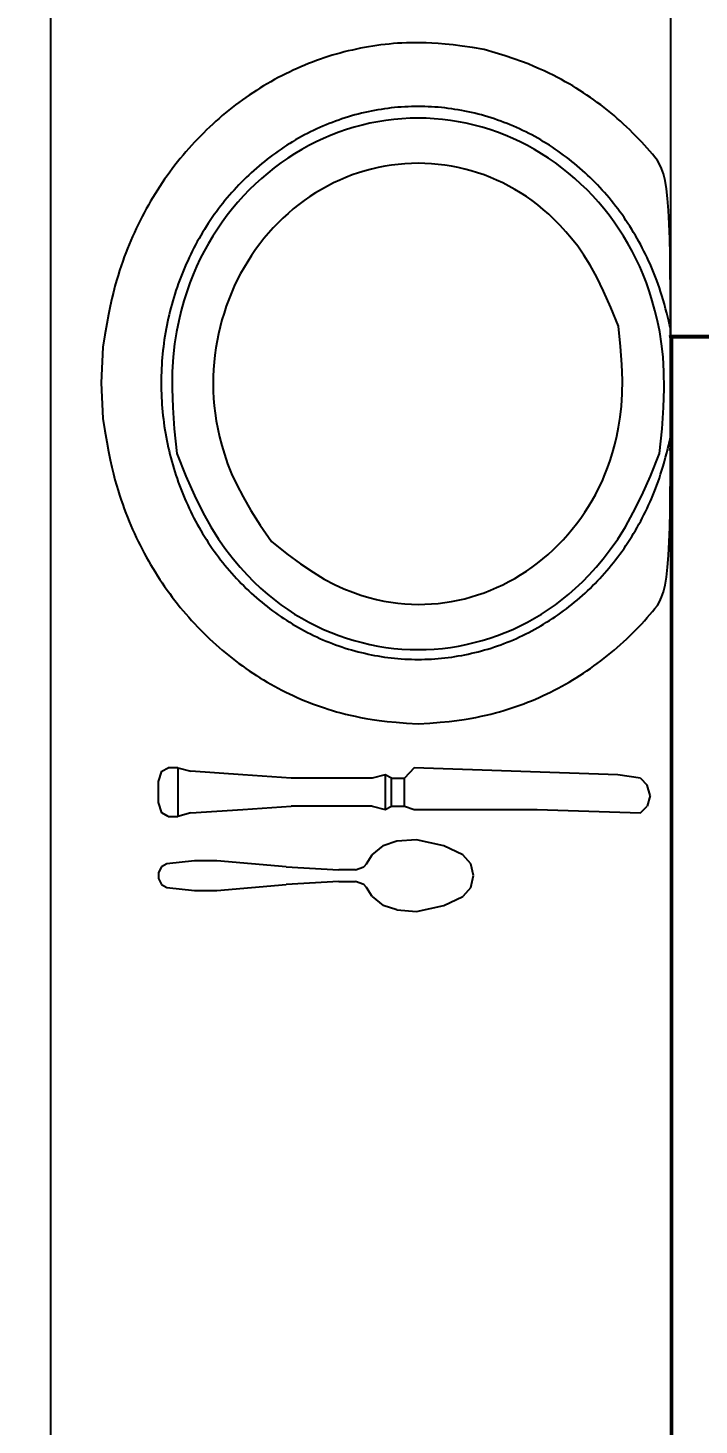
# Model space of a CAD drawing. Header units: metres. Extents: x 244.4 to 340.3, y -4.1 to 64.3.
# Drawn here: x 312.112 to 312.463, y 47.052 to 47.783 of the extents above; entities that cross this region are included whole.
import ezdxf

# ---------------------------------------------------------------- set-up
doc = ezdxf.new("R2010")
doc.units = ezdxf.units.M
doc.layers.get('Defpoints').update_dxf_attribs({"lineweight": 0})
doc.layers.add('Edges', color=7, linetype='Continuous')
doc.styles.add('TEXTS', font='swissl.ttf')
doc.dimstyles.new('Copy of DIMTEXT', dxfattribs={"dimscale": 0.3, "dimtxt": 0.22, "dimasz": 0.18, "dimexe": 0.05, "dimexo": 0.05, "dimgap": 0.05, "dimtad": 0, "dimzin": 1, "dimdsep": 46, "dimtxsty": 'TEXTS', "dimblk": 'ARCHTICK', "dimcen": 0.1, "dimclrd": 256, "dimclre": 6, "dimclrt": 7, "dimadec": 0, "dimazin": 0, "dimtfac": 0.15, "dimtix": 1, "dimtofl": 0, "dimtmove": 1, "dimatfit": 3, "dimldrblk": 'OPEN', "dimfxl": 0, "dimtolj": 1, "dimtzin": 0, "dimarcsym": 0})

# ---------------------------------------------------------------- blocks, each defined once
blk = doc.blocks.new('turjd+')
at = {"layer": 'Edges'}
for p, q in [((565.101, 153.413), (565.101, 171.523)), ((565.14, 153.452), (565.14, 171.484)), ((537.936, 153.413), (562.416, 153.413)), ((562.416, 153.413), (565.101, 153.413)), ((565.16, 153.413), (565.1, 153.404)), ((565.101, 153.413), (565.14, 153.452)), ((565.101, 153.413), (565.16, 153.413)), ((592.03, 153.452), (565.14, 153.452)), ((565.16, 153.413), (567.124, 153.413)), ((567.185, 153.404), (567.124, 153.413)), ((567.124, 153.413), (569.869, 153.413)), ((569.869, 153.413), (591.55, 153.413)), ((573.43, 153.048), (573.241, 152.989)), ((573.43, 153.048), (573.619, 152.989)), ((573.115, 152.872), (573.052, 152.462)), ((573.115, 152.872), (573.241, 152.989)), ((573.745, 152.872), (573.619, 152.989)), ((573.682, 150.997), (573.745, 152.872)), ((573.052, 152.462), (572.926, 148.771)), ((573.682, 148.771), (573.682, 150.997)), ((574.663, 149.798), (574.501, 149.652)), ((574.879, 149.848), (574.663, 149.798)), ((575.095, 149.798), (574.879, 149.848)), ((575.095, 149.798), (575.257, 149.652)), ((574.501, 149.652), (574.339, 149.307)), ((575.419, 149.307), (575.257, 149.652)), ((574.339, 149.307), (574.231, 148.811)), ((575.527, 148.811), (575.419, 149.307)), ((572.926, 148.771), (573.115, 148.595)), ((573.619, 148.595), (573.682, 148.771)), ((574.231, 148.811), (574.258, 148.46)), ((575.5, 148.46), (575.527, 148.811)), ((573.115, 148.361), (573.115, 148.595)), ((573.619, 148.595), (573.115, 148.595)), ((573.619, 148.361), (573.619, 148.595)), ((574.258, 148.46), (574.339, 148.209)), ((575.5, 148.46), (575.419, 148.209)), ((573.115, 148.361), (573.052, 148.244)), ((573.052, 148.244), (573.682, 148.244)), ((573.052, 148.244), (573.115, 148.009)), ((573.619, 148.361), (573.115, 148.361)), ((573.682, 148.244), (573.619, 148.361)), ((573.619, 148.009), (573.682, 148.244)), ((574.501, 148.009), (574.339, 148.209)), ((575.257, 148.009), (575.419, 148.209)), ((573.115, 148.009), (573.115, 146.545)), ((573.619, 148.009), (573.619, 146.545)), ((574.663, 147.909), (574.501, 148.009)), ((575.257, 148.009), (575.095, 147.909)), ((574.663, 147.909), (574.717, 147.859)), ((574.771, 147.708), (574.717, 147.859)), ((574.771, 147.708), (574.771, 147.407)), ((575.041, 147.859), (574.987, 147.708)), ((574.987, 147.407), (574.987, 147.708)), ((575.095, 147.909), (575.041, 147.859)), ((574.717, 146.452), (574.771, 147.407)), ((574.987, 147.407), (575.041, 146.452)), ((573.115, 146.545), (573.052, 145.666)), ((573.682, 145.666), (573.619, 146.545)), ((574.717, 146.452), (574.609, 145.197)), ((575.149, 145.197), (575.041, 146.452)), ((573.052, 145.666), (572.989, 144.728)), ((573.745, 144.728), (573.682, 145.666)), ((574.609, 145.197), (574.609, 144.795)), ((575.149, 144.795), (575.149, 145.197)), ((572.926, 144.494), (572.989, 144.728)), ((573.745, 144.728), (573.808, 144.494)), ((574.609, 144.795), (574.663, 144.293)), ((575.095, 144.293), (575.149, 144.795)), ((572.926, 144.494), (572.926, 144.318)), ((572.926, 144.494), (573.808, 144.494)), ((573.808, 144.318), (573.808, 144.494)), ((572.989, 144.201), (572.926, 144.318)), ((573.178, 144.143), (572.989, 144.201)), ((573.745, 144.201), (573.556, 144.143)), ((573.808, 144.318), (573.745, 144.201)), ((574.663, 144.293), (574.717, 144.193)), ((574.717, 144.193), (574.825, 144.143)), ((574.933, 144.143), (575.041, 144.193)), ((575.041, 144.193), (575.095, 144.293)), ((573.556, 144.143), (573.178, 144.143)), ((574.825, 144.143), (574.933, 144.143)), ((512.541, 142.184), (619.503, 142.184))]:
    blk.add_line(p, q, dxfattribs=at)
for points in [[(572.133, 148.843), (572.119, 149.055), (572.104, 149.241), (572.088, 149.404), (572.071, 149.547), (572.053, 149.675), (572.034, 149.788), (572.015, 149.89), (571.995, 149.985), (571.975, 150.075), (571.955, 150.16), (571.934, 150.242), (571.913, 150.32), (571.891, 150.396), (571.868, 150.47), (571.844, 150.542), (571.82, 150.614), (571.794, 150.685), (571.768, 150.756), (571.741, 150.827), (571.712, 150.897), (571.683, 150.967), (571.652, 151.036), (571.621, 151.105), (571.589, 151.174), (571.556, 151.242), (571.521, 151.31), (571.486, 151.378), (571.45, 151.445), (571.413, 151.511), (571.375, 151.577), (571.336, 151.643), (571.296, 151.708), (571.255, 151.773), (571.214, 151.837), (571.171, 151.901), (571.128, 151.964), (571.083, 152.027), (571.038, 152.089), (570.992, 152.15), (570.945, 152.211), (570.897, 152.272), (570.848, 152.331), (570.799, 152.391), (570.748, 152.449), (570.697, 152.507), (570.645, 152.564), (570.593, 152.621), (570.539, 152.677), (570.485, 152.733), (570.43, 152.787), (570.374, 152.841), (570.319, 152.893), (570.264, 152.944), (570.208, 152.994), (570.154, 153.042), (570.1, 153.089), (570.045, 153.133), (569.987, 153.176), (569.921, 153.215), (569.841, 153.252), (569.744, 153.285), (569.624, 153.315), (569.476, 153.341), (569.297, 153.362), (569.083, 153.379), (568.839, 153.391), (568.57, 153.4), (568.283, 153.406), (567.983, 153.41), (567.678, 153.412), (567.372, 153.413), (567.073, 153.413), (566.784, 153.413), (566.505, 153.413), (566.231, 153.413), (565.961, 153.413), (565.69, 153.413), (565.417, 153.413), (565.137, 153.413), (564.849, 153.413), (564.549, 153.413), (564.244, 153.412), (563.938, 153.41), (563.639, 153.406), (563.352, 153.4), (563.083, 153.391), (562.838, 153.379), (562.624, 153.362), (562.445, 153.341), (562.298, 153.315), (562.178, 153.285), (562.08, 153.252), (562, 153.215), (561.934, 153.176), (561.876, 153.133), (561.822, 153.089), (561.768, 153.042), (561.713, 152.994), (561.658, 152.944), (561.602, 152.893), (561.547, 152.841), (561.492, 152.787), (561.437, 152.733), (561.382, 152.677), (561.329, 152.621), (561.276, 152.564), (561.224, 152.507), (561.173, 152.449), (561.123, 152.391), (561.073, 152.331), (561.024, 152.272), (560.977, 152.211), (560.93, 152.15), (560.884, 152.089), (560.838, 152.027), (560.794, 151.964), (560.75, 151.901), (560.708, 151.837), (560.666, 151.773), (560.625, 151.708), (560.585, 151.643), (560.546, 151.577), (560.508, 151.509), (560.469, 151.439), (560.431, 151.366), (560.392, 151.29), (560.353, 151.211), (560.313, 151.127), (560.273, 151.038), (560.231, 150.942), (560.187, 150.834), (560.141, 150.714), (560.092, 150.576), (560.04, 150.42), (559.984, 150.241), (559.924, 150.037)], [(564.979, 153.413), (564.948, 153.407), (564.901, 153.397), (564.842, 153.383), (564.773, 153.366), (564.697, 153.346), (564.618, 153.325), (564.536, 153.303), (564.457, 153.28), (564.381, 153.257), (564.308, 153.235), (564.239, 153.212), (564.173, 153.189), (564.109, 153.166), (564.046, 153.143), (563.986, 153.119), (563.925, 153.095), (563.866, 153.07), (563.806, 153.044), (563.748, 153.017), (563.689, 152.99), (563.631, 152.962), (563.573, 152.933), (563.516, 152.904), (563.459, 152.874), (563.402, 152.843), (563.346, 152.811), (563.291, 152.779), (563.235, 152.746), (563.181, 152.713), (563.126, 152.679), (563.073, 152.644), (563.019, 152.608), (562.967, 152.572), (562.914, 152.536), (562.863, 152.498), (562.812, 152.46), (562.761, 152.421), (562.711, 152.382), (562.661, 152.342), (562.612, 152.302), (562.564, 152.261), (562.516, 152.219), (562.469, 152.177), (562.422, 152.134), (562.376, 152.091), (562.331, 152.047), (562.286, 152.002), (562.242, 151.957), (562.199, 151.912), (562.156, 151.866), (562.113, 151.819), (562.072, 151.772), (562.031, 151.725), (561.991, 151.676), (561.951, 151.628), (561.912, 151.579), (561.874, 151.529), (561.837, 151.479), (561.8, 151.429), (561.764, 151.378), (561.729, 151.327), (561.694, 151.275), (561.66, 151.223), (561.627, 151.17), (561.595, 151.117), (561.563, 151.064), (561.532, 151.01), (561.502, 150.956), (561.473, 150.902), (561.444, 150.847), (561.416, 150.792), (561.389, 150.736), (561.363, 150.681), (561.338, 150.624), (561.313, 150.568), (561.289, 150.511), (561.266, 150.454), (561.244, 150.397), (561.222, 150.339), (561.202, 150.282), (561.182, 150.224), (561.163, 150.165), (561.145, 150.107), (561.127, 150.048), (561.111, 149.989), (561.095, 149.93), (561.08, 149.871), (561.066, 149.811), (561.053, 149.751), (561.041, 149.692), (561.029, 149.632), (561.018, 149.571), (561.009, 149.511), (561, 149.451), (560.991, 149.39), (560.984, 149.33), (560.978, 149.269), (560.972, 149.209), (560.967, 149.148), (560.964, 149.087), (560.961, 149.026), (560.958, 148.965), (560.957, 148.904), (560.957, 148.843), (560.957, 148.783), (560.958, 148.722), (560.961, 148.661), (560.964, 148.6), (560.967, 148.539), (560.972, 148.478), (560.978, 148.418), (560.984, 148.357), (560.991, 148.297), (561, 148.236), (561.009, 148.176), (561.018, 148.115), (561.029, 148.055), (561.041, 147.995), (561.053, 147.936), (561.066, 147.876), (561.08, 147.816), (561.095, 147.757), (561.111, 147.698), (561.127, 147.639), (561.145, 147.58), (561.163, 147.522), (561.182, 147.463), (561.202, 147.405), (561.222, 147.348), (561.244, 147.29), (561.266, 147.233), (561.289, 147.176), (561.313, 147.119), (561.338, 147.063), (561.363, 147.006), (561.389, 146.951), (561.416, 146.895), (561.444, 146.84), (561.473, 146.785), (561.502, 146.731), (561.532, 146.677), (561.563, 146.623), (561.595, 146.57), (561.627, 146.517), (561.66, 146.464), (561.694, 146.412), (561.729, 146.36), (561.764, 146.309), (561.8, 146.258), (561.837, 146.208), (561.874, 146.158), (561.912, 146.108), (561.951, 146.059), (561.991, 146.011), (562.031, 145.962), (562.072, 145.915), (562.113, 145.868), (562.156, 145.821), (562.199, 145.775), (562.242, 145.73), (562.286, 145.685), (562.331, 145.64), (562.376, 145.596), (562.422, 145.553), (562.469, 145.51), (562.516, 145.468), (562.564, 145.426), (562.612, 145.385), (562.661, 145.345), (562.711, 145.305), (562.761, 145.266), (562.812, 145.227), (562.863, 145.189), (562.914, 145.151), (562.967, 145.115), (563.019, 145.079), (563.073, 145.043), (563.126, 145.008), (563.181, 144.974), (563.235, 144.941), (563.291, 144.908), (563.346, 144.876), (563.402, 144.844), (563.459, 144.813), (563.516, 144.783), (563.573, 144.754), (563.631, 144.725), (563.689, 144.697), (563.748, 144.67), (563.806, 144.643), (563.866, 144.617), (563.925, 144.592), (563.985, 144.568), (564.046, 144.544), (564.106, 144.521), (564.167, 144.499), (564.229, 144.477), (564.29, 144.457), (564.352, 144.437), (564.414, 144.418), (564.477, 144.399), (564.54, 144.381), (564.602, 144.365), (564.666, 144.348), (564.729, 144.333), (564.793, 144.318), (564.856, 144.305), (564.92, 144.291), (564.984, 144.279), (565.049, 144.268), (565.113, 144.257), (565.178, 144.247), (565.243, 144.238), (565.308, 144.23), (565.373, 144.222), (565.438, 144.215), (565.503, 144.209), (565.568, 144.204), (565.633, 144.2), (565.699, 144.196), (565.764, 144.193), (565.83, 144.191), (565.895, 144.19), (565.961, 144.19), (566.026, 144.19), (566.092, 144.191), (566.157, 144.193), (566.223, 144.196), (566.288, 144.2), (566.353, 144.204), (566.419, 144.209), (566.484, 144.215), (566.549, 144.222), (566.614, 144.23), (566.679, 144.238), (566.744, 144.247), (566.808, 144.257), (566.873, 144.268), (566.937, 144.279), (567.001, 144.291), (567.065, 144.305), (567.129, 144.318), (567.192, 144.333), (567.256, 144.348), (567.319, 144.365), (567.382, 144.381), (567.445, 144.399), (567.507, 144.418), (567.569, 144.437), (567.631, 144.457), (567.693, 144.477), (567.754, 144.499), (567.815, 144.521), (567.876, 144.544), (567.936, 144.568), (567.996, 144.592), (568.056, 144.617), (568.115, 144.643), (568.174, 144.67), (568.232, 144.697), (568.291, 144.725), (568.348, 144.754), (568.406, 144.783), (568.463, 144.813), (568.519, 144.844), (568.575, 144.876), (568.631, 144.908), (568.686, 144.941), (568.741, 144.974), (568.795, 145.008), (568.849, 145.043), (568.902, 145.079), (568.955, 145.115), (569.007, 145.151), (569.059, 145.189), (569.11, 145.227), (569.16, 145.266), (569.211, 145.305), (569.26, 145.345), (569.309, 145.385), (569.357, 145.426), (569.405, 145.468), (569.452, 145.51), (569.499, 145.553), (569.545, 145.596), (569.59, 145.64), (569.635, 145.685), (569.679, 145.73), (569.723, 145.775), (569.766, 145.821), (569.808, 145.868), (569.85, 145.915), (569.89, 145.962), (569.931, 146.011), (569.97, 146.059), (570.009, 146.108), (570.047, 146.158), (570.085, 146.208), (570.121, 146.258), (570.157, 146.309), (570.193, 146.36), (570.227, 146.412), (570.261, 146.464), (570.294, 146.517), (570.327, 146.57), (570.358, 146.623), (570.389, 146.677), (570.419, 146.731), (570.449, 146.785), (570.477, 146.84), (570.505, 146.895), (570.532, 146.951), (570.558, 147.006), (570.584, 147.063), (570.608, 147.119), (570.632, 147.176), (570.655, 147.233), (570.678, 147.29), (570.699, 147.348), (570.72, 147.405), (570.74, 147.463), (570.759, 147.522), (570.777, 147.58), (570.794, 147.639), (570.811, 147.698), (570.826, 147.757), (570.841, 147.816), (570.855, 147.876), (570.869, 147.936), (570.881, 147.995), (570.892, 148.055), (570.903, 148.115), (570.913, 148.176), (570.922, 148.236), (570.93, 148.297), (570.937, 148.357), (570.944, 148.418), (570.949, 148.478), (570.954, 148.539), (570.958, 148.6), (570.961, 148.661), (570.963, 148.722), (570.964, 148.783), (570.965, 148.843), (570.964, 148.904), (570.963, 148.965), (570.961, 149.026), (570.958, 149.087), (570.954, 149.148), (570.949, 149.209), (570.944, 149.269), (570.937, 149.33), (570.93, 149.39), (570.922, 149.451), (570.913, 149.511), (570.903, 149.571), (570.892, 149.632), (570.881, 149.692), (570.869, 149.751), (570.855, 149.811), (570.841, 149.871), (570.826, 149.93), (570.811, 149.989), (570.794, 150.048), (570.777, 150.107), (570.759, 150.165), (570.74, 150.224), (570.72, 150.282), (570.699, 150.339), (570.678, 150.397), (570.655, 150.454), (570.632, 150.511), (570.608, 150.568), (570.584, 150.624), (570.558, 150.681), (570.532, 150.736), (570.505, 150.792), (570.477, 150.847), (570.449, 150.902), (570.419, 150.956), (570.389, 151.01), (570.358, 151.064), (570.327, 151.117), (570.294, 151.17), (570.261, 151.223), (570.227, 151.275), (570.193, 151.327), (570.157, 151.378), (570.121, 151.429), (570.085, 151.479), (570.047, 151.529), (570.009, 151.579), (569.97, 151.628), (569.931, 151.676), (569.89, 151.725), (569.85, 151.772), (569.808, 151.819), (569.766, 151.866), (569.723, 151.912), (569.679, 151.957), (569.635, 152.002), (569.59, 152.047), (569.545, 152.091), (569.499, 152.134), (569.452, 152.177), (569.405, 152.219), (569.357, 152.261), (569.309, 152.302), (569.26, 152.342), (569.211, 152.382), (569.16, 152.421), (569.11, 152.46), (569.059, 152.498), (569.007, 152.536), (568.955, 152.572), (568.902, 152.608), (568.849, 152.644), (568.795, 152.679), (568.741, 152.713), (568.686, 152.746), (568.631, 152.779), (568.575, 152.811), (568.519, 152.843), (568.463, 152.874), (568.406, 152.904), (568.348, 152.933), (568.291, 152.962), (568.232, 152.99), (568.174, 153.017), (568.115, 153.044), (568.056, 153.07), (567.996, 153.095), (567.936, 153.119), (567.875, 153.143), (567.813, 153.166), (567.749, 153.189), (567.682, 153.212), (567.613, 153.235), (567.541, 153.257), (567.465, 153.28), (567.385, 153.303), (567.304, 153.325), (567.224, 153.346), (567.148, 153.366), (567.079, 153.383), (567.02, 153.397), (566.974, 153.407), (566.943, 153.413)], [(567.237, 153.214), (566.793, 153.262), (566.403, 153.29), (566.059, 153.3), (565.757, 153.296), (565.489, 153.28), (565.251, 153.253), (565.036, 153.218), (564.838, 153.178), (564.652, 153.133), (564.476, 153.085), (564.309, 153.033), (564.15, 152.978), (563.998, 152.919), (563.852, 152.856), (563.711, 152.789), (563.573, 152.718), (563.438, 152.643), (563.305, 152.563), (563.176, 152.48), (563.05, 152.393), (562.926, 152.302), (562.806, 152.207), (562.69, 152.109), (562.577, 152.007), (562.467, 151.902), (562.361, 151.793), (562.26, 151.682), (562.162, 151.567), (562.068, 151.449), (561.978, 151.329), (561.893, 151.206), (561.812, 151.08), (561.736, 150.952), (561.664, 150.822), (561.596, 150.69), (561.534, 150.556), (561.476, 150.419), (561.423, 150.282), (561.375, 150.142), (561.332, 150.001), (561.293, 149.859), (561.26, 149.716), (561.232, 149.572), (561.209, 149.428), (561.191, 149.282), (561.178, 149.136), (561.17, 148.99), (561.168, 148.844), (561.17, 148.697), (561.178, 148.551), (561.191, 148.405), (561.209, 148.26), (561.232, 148.115), (561.26, 147.971), (561.293, 147.828), (561.332, 147.686), (561.375, 147.545), (561.423, 147.406), (561.476, 147.268), (561.534, 147.132), (561.596, 146.997), (561.664, 146.865), (561.736, 146.735), (561.812, 146.607), (561.893, 146.481), (561.978, 146.358), (562.068, 146.238), (562.162, 146.12), (562.26, 146.006), (562.361, 145.894), (562.467, 145.786), (562.577, 145.68), (562.69, 145.579), (562.806, 145.48), (562.926, 145.386), (563.05, 145.295), (563.176, 145.208), (563.305, 145.124), (563.438, 145.045), (563.573, 144.97), (563.711, 144.898), (563.852, 144.831), (563.998, 144.768), (564.15, 144.709), (564.309, 144.654), (564.476, 144.602), (564.652, 144.554), (564.838, 144.51), (565.036, 144.469), (565.251, 144.434), (565.489, 144.408), (565.757, 144.391), (566.059, 144.387), (566.403, 144.398), (566.793, 144.426), (567.237, 144.473)], [(567.237, 144.473), (567.647, 144.638), (568, 144.796), (568.304, 144.946), (568.563, 145.09), (568.786, 145.229), (568.978, 145.363), (569.145, 145.493), (569.295, 145.621), (569.432, 145.746), (569.559, 145.869), (569.676, 145.991), (569.783, 146.113), (569.883, 146.235), (569.976, 146.357), (570.062, 146.481), (570.144, 146.607), (570.22, 146.735), (570.292, 146.865), (570.359, 146.997), (570.422, 147.132), (570.48, 147.268), (570.533, 147.406), (570.581, 147.545), (570.624, 147.686), (570.662, 147.828), (570.695, 147.971), (570.724, 148.115), (570.747, 148.26), (570.765, 148.405), (570.778, 148.551), (570.785, 148.697), (570.788, 148.844), (570.785, 148.99), (570.778, 149.136), (570.765, 149.282), (570.747, 149.428), (570.724, 149.572), (570.695, 149.716), (570.662, 149.859), (570.624, 150.001), (570.581, 150.142), (570.533, 150.282), (570.48, 150.419), (570.422, 150.556), (570.359, 150.69), (570.292, 150.822), (570.22, 150.952), (570.144, 151.08), (570.062, 151.206), (569.976, 151.33), (569.883, 151.452), (569.783, 151.574), (569.676, 151.696), (569.559, 151.818), (569.432, 151.942), (569.295, 152.067), (569.145, 152.194), (568.978, 152.324), (568.786, 152.458), (568.563, 152.597), (568.304, 152.741), (568, 152.892), (567.647, 153.049), (567.237, 153.214)], [(568.833, 146.188), (569.054, 146.465), (569.238, 146.715), (569.389, 146.94), (569.511, 147.144), (569.609, 147.329), (569.687, 147.5), (569.75, 147.658), (569.801, 147.807), (569.843, 147.95), (569.879, 148.087), (569.909, 148.22), (569.932, 148.35), (569.949, 148.476), (569.961, 148.6), (569.968, 148.722), (569.97, 148.844), (569.968, 148.965), (569.962, 149.087), (569.951, 149.208), (569.936, 149.328), (569.917, 149.449), (569.893, 149.568), (569.866, 149.687), (569.834, 149.805), (569.798, 149.921), (569.758, 150.037), (569.714, 150.152), (569.666, 150.265), (569.614, 150.376), (569.558, 150.486), (569.499, 150.594), (569.435, 150.7), (569.368, 150.804), (569.297, 150.906), (569.223, 151.006), (569.145, 151.104), (569.064, 151.199), (568.979, 151.292), (568.892, 151.382), (568.801, 151.469), (568.707, 151.554), (568.61, 151.635), (568.511, 151.714), (568.408, 151.789), (568.303, 151.862), (568.196, 151.931), (568.086, 151.997), (567.974, 152.059), (567.86, 152.118), (567.742, 152.174), (567.621, 152.226), (567.495, 152.275), (567.363, 152.321), (567.224, 152.364), (567.078, 152.404), (566.924, 152.441), (566.76, 152.474), (566.581, 152.503), (566.383, 152.526), (566.161, 152.539), (565.91, 152.543), (565.625, 152.534), (565.301, 152.511), (564.933, 152.471)], [(564.933, 152.471), (564.593, 152.334), (564.299, 152.203), (564.047, 152.079), (563.832, 151.959), (563.647, 151.844), (563.488, 151.733), (563.349, 151.624), (563.224, 151.519), (563.111, 151.415), (563.006, 151.313), (562.909, 151.211), (562.819, 151.11), (562.736, 151.009), (562.659, 150.907), (562.588, 150.804), (562.52, 150.7), (562.457, 150.594), (562.397, 150.486), (562.341, 150.376), (562.289, 150.265), (562.241, 150.152), (562.197, 150.037), (562.157, 149.921), (562.121, 149.805), (562.09, 149.687), (562.062, 149.568), (562.039, 149.449), (562.02, 149.328), (562.005, 149.208), (561.994, 149.087), (561.988, 148.965), (561.985, 148.844), (561.988, 148.722), (561.994, 148.601), (562.005, 148.48), (562.02, 148.359), (562.039, 148.239), (562.062, 148.119), (562.09, 148.001), (562.121, 147.883), (562.157, 147.766), (562.197, 147.65), (562.241, 147.536), (562.289, 147.423), (562.341, 147.311), (562.397, 147.202), (562.457, 147.093), (562.52, 146.987), (562.587, 146.883), (562.658, 146.781), (562.733, 146.681), (562.81, 146.583), (562.892, 146.488), (562.976, 146.396), (563.064, 146.306), (563.155, 146.218), (563.249, 146.134), (563.345, 146.052), (563.445, 145.974), (563.547, 145.898), (563.652, 145.826), (563.76, 145.757), (563.87, 145.691), (563.982, 145.628), (564.096, 145.569), (564.212, 145.514), (564.33, 145.462), (564.45, 145.413), (564.572, 145.369), (564.695, 145.328), (564.819, 145.291), (564.944, 145.257), (565.071, 145.228), (565.199, 145.202), (565.327, 145.18), (565.457, 145.163), (565.586, 145.149), (565.717, 145.139), (565.847, 145.133), (565.978, 145.131), (566.109, 145.133), (566.24, 145.139), (566.373, 145.15), (566.509, 145.166), (566.648, 145.188), (566.791, 145.215), (566.939, 145.249), (567.092, 145.289), (567.253, 145.336), (567.423, 145.394), (567.606, 145.466), (567.806, 145.558), (568.025, 145.672), (568.267, 145.812), (568.536, 145.983), (568.833, 146.188)], [(559.924, 150.037), (559.89, 149.828), (559.863, 149.643), (559.842, 149.48), (559.826, 149.336), (559.816, 149.209), (559.809, 149.094), (559.805, 148.99), (559.803, 148.893), (559.802, 148.802), (559.803, 148.715), (559.805, 148.631), (559.809, 148.55), (559.813, 148.471), (559.819, 148.395), (559.826, 148.319), (559.834, 148.245), (559.843, 148.17), (559.853, 148.096), (559.864, 148.021), (559.876, 147.947), (559.889, 147.873), (559.903, 147.799), (559.918, 147.726), (559.935, 147.652), (559.952, 147.579), (559.97, 147.506), (559.99, 147.433), (560.01, 147.361), (560.031, 147.288), (560.054, 147.216), (560.077, 147.144), (560.102, 147.073), (560.127, 147.002), (560.153, 146.931), (560.181, 146.86), (560.209, 146.79), (560.239, 146.72), (560.269, 146.651), (560.3, 146.582), (560.333, 146.513), (560.366, 146.445), (560.4, 146.377), (560.435, 146.309), (560.471, 146.242), (560.509, 146.176), (560.547, 146.11), (560.586, 146.044), (560.625, 145.979), (560.666, 145.914), (560.708, 145.85), (560.75, 145.786), (560.794, 145.723), (560.838, 145.66), (560.884, 145.598), (560.93, 145.537), (560.977, 145.476), (561.024, 145.415), (561.073, 145.356), (561.123, 145.296), (561.173, 145.238), (561.224, 145.18), (561.276, 145.123), (561.329, 145.066), (561.382, 145.01), (561.437, 144.954), (561.492, 144.9), (561.548, 144.846), (561.604, 144.792), (561.662, 144.739), (561.72, 144.688), (561.779, 144.636), (561.838, 144.586), (561.899, 144.536), (561.96, 144.487), (562.021, 144.438), (562.084, 144.391), (562.147, 144.344), (562.21, 144.298), (562.275, 144.253), (562.34, 144.208), (562.405, 144.165), (562.471, 144.122), (562.538, 144.08), (562.605, 144.038), (562.673, 143.998), (562.742, 143.958), (562.811, 143.92), (562.88, 143.882), (562.95, 143.845), (563.021, 143.808), (563.092, 143.773), (563.164, 143.739), (563.236, 143.705), (563.308, 143.672), (563.381, 143.64), (563.455, 143.609), (563.529, 143.579), (563.604, 143.55), (563.681, 143.521), (563.759, 143.493), (563.841, 143.465), (563.926, 143.437), (564.015, 143.409), (564.109, 143.382), (564.208, 143.353), (564.316, 143.325), (564.435, 143.295), (564.569, 143.265), (564.721, 143.235), (564.894, 143.203), (565.091, 143.17), (565.316, 143.135)], [(566.606, 143.135), (566.83, 143.17), (567.028, 143.203), (567.2, 143.235), (567.352, 143.265), (567.486, 143.295), (567.605, 143.325), (567.713, 143.353), (567.812, 143.382), (567.906, 143.409), (567.995, 143.437), (568.08, 143.465), (568.162, 143.493), (568.241, 143.521), (568.317, 143.55), (568.393, 143.579), (568.466, 143.609), (568.54, 143.64), (568.613, 143.672), (568.686, 143.705), (568.758, 143.739), (568.829, 143.773), (568.9, 143.808), (568.971, 143.845), (569.041, 143.882), (569.111, 143.92), (569.18, 143.958), (569.248, 143.998), (569.316, 144.038), (569.383, 144.08), (569.45, 144.122), (569.516, 144.165), (569.582, 144.208), (569.647, 144.253), (569.711, 144.298), (569.775, 144.344), (569.838, 144.391), (569.9, 144.438), (569.962, 144.487), (570.023, 144.536), (570.083, 144.586), (570.143, 144.636), (570.201, 144.688), (570.26, 144.739), (570.317, 144.792), (570.374, 144.846), (570.43, 144.9), (570.485, 144.954), (570.539, 145.01), (570.593, 145.066), (570.645, 145.123), (570.697, 145.18), (570.748, 145.238), (570.799, 145.296), (570.848, 145.356), (570.897, 145.415), (570.945, 145.476), (570.992, 145.537), (571.038, 145.598), (571.083, 145.66), (571.128, 145.723), (571.171, 145.786), (571.214, 145.85), (571.255, 145.914), (571.296, 145.979), (571.336, 146.044), (571.375, 146.11), (571.413, 146.176), (571.45, 146.242), (571.486, 146.309), (571.521, 146.377), (571.556, 146.445), (571.589, 146.513), (571.621, 146.582), (571.652, 146.651), (571.683, 146.72), (571.712, 146.79), (571.741, 146.86), (571.768, 146.931), (571.794, 147.002), (571.82, 147.073), (571.844, 147.145), (571.868, 147.217), (571.891, 147.291), (571.913, 147.367), (571.934, 147.445), (571.955, 147.527), (571.975, 147.612), (571.995, 147.702), (572.015, 147.797), (572.034, 147.899), (572.053, 148.012), (572.071, 148.14), (572.088, 148.283), (572.104, 148.446), (572.119, 148.632), (572.133, 148.843)], [(565.316, 143.135), (565.961, 143.104)], [(565.961, 143.104), (566.606, 143.135)]]:
    blk.add_lwpolyline(points, dxfattribs=at)
blk = doc.blocks.new('_ArchTick')
at = {"color": 0, "linetype": 'ByBlock', "const_width": 0.15}
blk.add_lwpolyline([(-0.5, -0.5), (0.5, 0.5)], dxfattribs=at)
blk = doc.blocks.new('*D126')
at = {"layer": 'Defpoints', "color": 0, "transparency": 16777216}
for p in [(312.83095, 50.1423), (311.44764, 44.14953), (312.83095, 44.14953)]:
    blk.add_point(p, dxfattribs=at)
at = {"layer": 'Edges', "color": 6, "lineweight": -2, "transparency": 16777216}
for p, q in [((311.98764, 50.1423), (311.41764, 50.1423)), ((311.98764, 44.14953), (311.41764, 44.14953))]:
    blk.add_line(p, q, dxfattribs=at)
at = {"layer": 'Edges', "lineweight": -2, "transparency": 16777216}
for p, q in [((311.44764, 50.1423), (311.44764, 47.50215)), ((311.44764, 44.14953), (311.44764, 46.78968))]:
    blk.add_line(p, q, dxfattribs=at)
at = {"layer": 'Edges', "lineweight": -2, "transparency": 16777216, "xscale": 0.108, "yscale": 0.108, "zscale": 0.108}
for p, rotation in [((311.44764, 50.1423), 90), ((311.44764, 44.14953), 270)]:
    blk.add_blockref('_ArchTick', p, dxfattribs=dict(at, rotation=rotation))
at = {"layer": 'Edges', "color": 7, "transparency": 16777216, "char_height": 0.132, "attachment_point": 5, "rotation": 90, "style": 'TEXTS', "bg_fill": 3, "box_fill_scale": 1.1, "bg_fill_color": 256, "bg_fill_true_color": 13158600, "bg_fill_transparency": 0}
for s, insert in [('\\A1;[19\'-8" ft]', (311.56259, 47.14591)), ('\\A1;5.99 m', (311.3498, 47.14591))]:
    blk.add_mtext(s, dxfattribs=dict(at, insert=insert))
blk = doc.blocks.new('_Open')
at = {"color": 0, "linetype": 'ByBlock', "lineweight": -2}
for p, q in [((-1, 0.1667), (0, 0)), ((-1, -0.1667), (0, 0)), ((0, 0), (-1, 0))]:
    blk.add_line(p, q, dxfattribs=at)

msp = doc.modelspace()

# ---------------------------------------------------------------- block references
at = {"xscale": 0.02891786500191834, "yscale": 0.02891786500191834, "zscale": 0.02891786500191834, "rotation": 270}
msp.add_blockref('turjd+', (308.0117, 63.9639), dxfattribs=at)

# ---------------------------------------------------------------- next in the draw order: dimensions: what is measured, and where the dimension line sits
at = {"layer": 'Edges'}
dim = msp.add_linear_dim(base=(311.44764, 44.14953), p1=(312.83095, 50.1423), p2=(312.83095, 44.14953), angle=90, dimstyle='Copy of DIMTEXT', override={"dimscale": 0.6, "dimpost": ' m\\X', "dimfxl": 0.9, "dimfxlon": 1, "dimtfill": 1}, dxfattribs=at)
dim.commit()
dim.dimension.update_dxf_attribs({"geometry": '*D126', "text_midpoint": (311.44764, 47.14591)})

doc.saveas('drawing.dxf')
